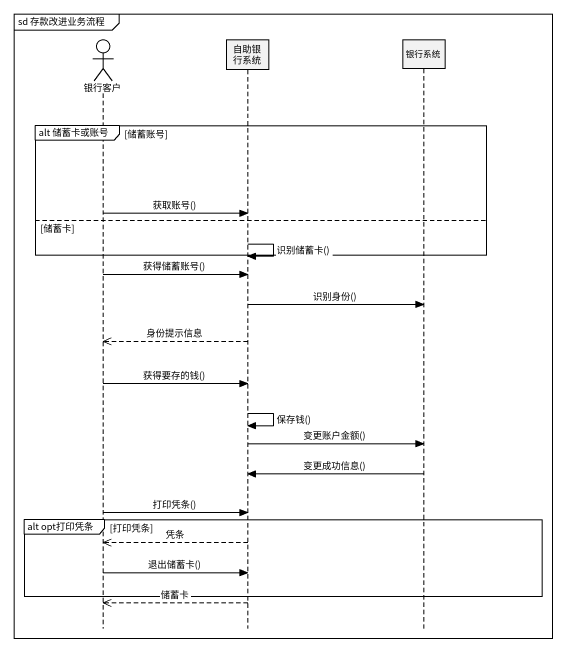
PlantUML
@startuml
mainframe sd 存款改进业务流程
hide footbox
actor 银行客户
participant 自助银行系统
participant 银行系统

group alt 储蓄卡或账号 [储蓄账号]
  银行客户 -> 自助银行系统 : 获取账号()
else 储蓄卡
  自助银行系统 -> 自助银行系统 : 识别储蓄卡()
end
银行客户 -> 自助银行系统 : 获得储蓄账号()
自助银行系统 -> 银行系统 : 识别身份()
自助银行系统 -->> 银行客户 : 身份提示信息
银行客户 -> 自助银行系统 : 获得要存的钱()
自助银行系统 -> 自助银行系统 : 保存钱()
自助银行系统 -> 银行系统 : 变更账户金额()
银行系统 -> 自助银行系统 : 变更成功信息()
银行客户 -> 自助银行系统 : 打印凭条()
group alt opt打印凭条 [打印凭条]
  自助银行系统 -->> 银行客户 : 凭条
  银行客户 -> 自助银行系统 : 退出储蓄卡()
end
自助银行系统 -->> 银行客户 : 储蓄卡
@enduml
